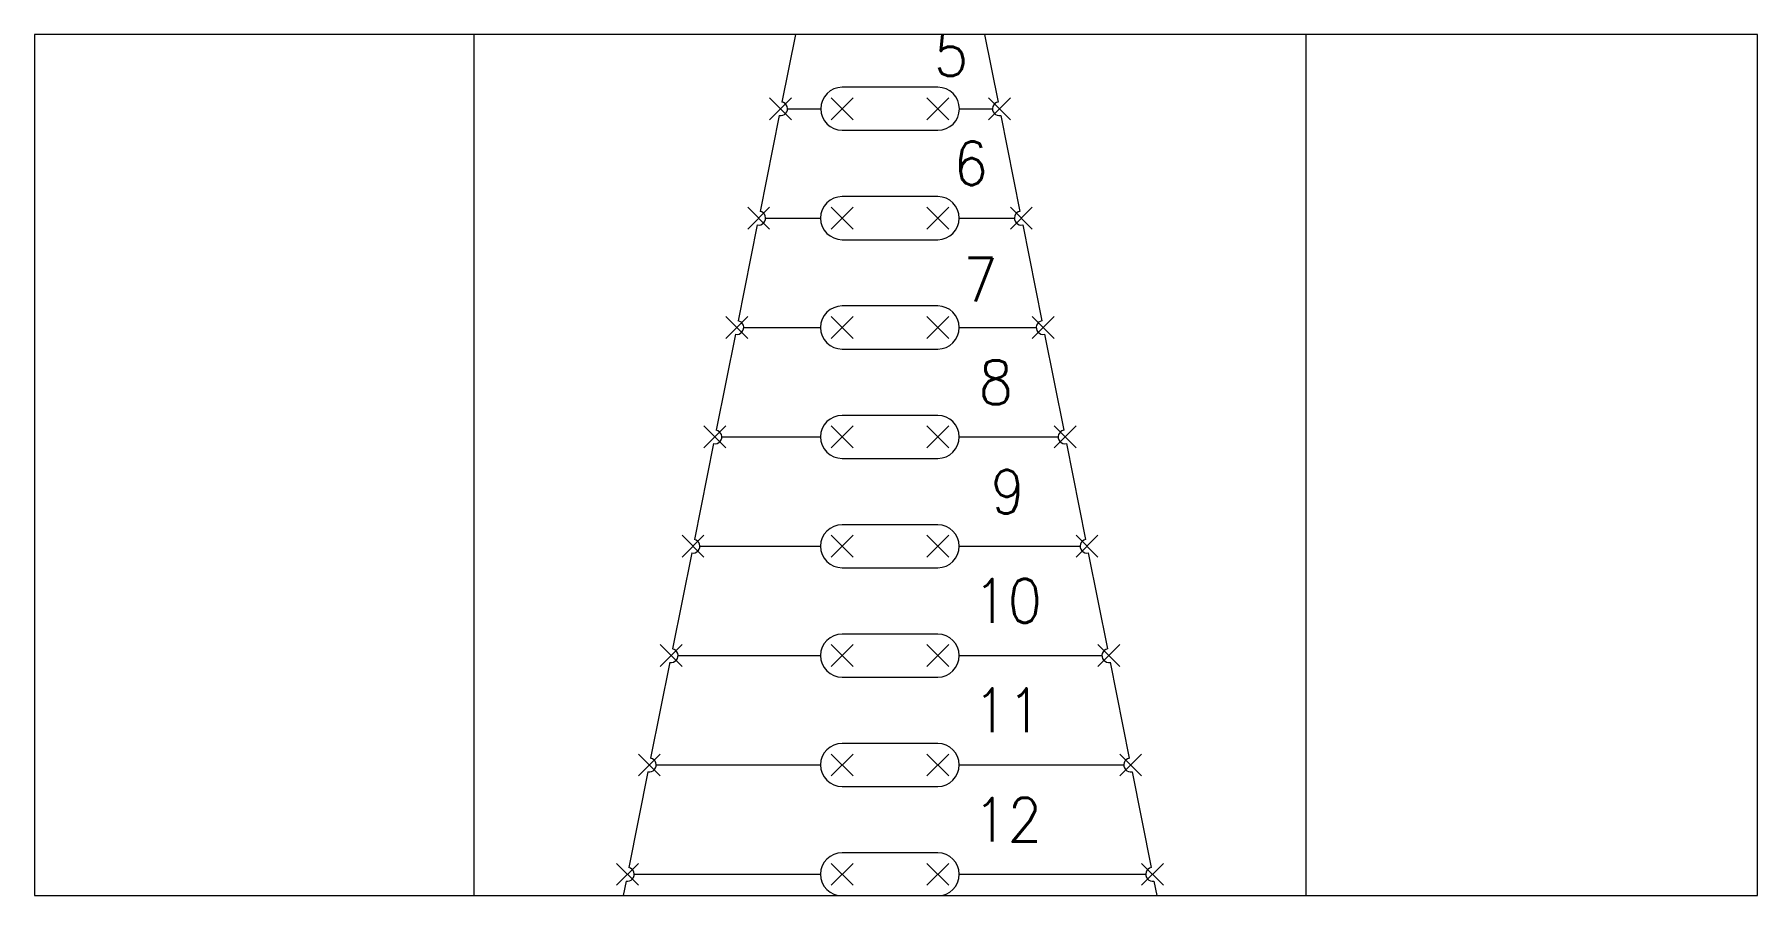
# Paper-space layout 'Layout1' of a CAD drawing. Header units: millimetres. Extents: x 9 to 109, y 90 to 140.
# The model-space entities are those that its viewports show. They can reach past a viewport. Long polylines and large blocks are cut down to what shows.
import ezdxf

# ---------------------------------------------------------------- set-up
doc = ezdxf.new("R2010")
doc.units = ezdxf.units.MM
for name, color, linetype, lineweight, true_color in [('0.Blocks', 18, 'Continuous', 0, 0x000000), ('00.Viewports', 18, 'Continuous', 25, 0x000000), ('1.Aluminium', 18, 'Continuous', 13, 0x000000), ('2.Trace', 18, 'Continuous', 13, 0x000000), ('3.Label', 18, 'Continuous', 50, 0x000000)]:
    doc.layers.add(name, color=color, linetype=linetype, lineweight=lineweight, true_color=true_color)
doc.styles.add('textstyle3', font='')
doc.styles.get('textstyle3').set_extended_font_data('Standard', bold=True)

# ---------------------------------------------------------------- blocks, each defined once
blk = doc.blocks.new('cross_mark')
at = {"layer": '0.Blocks', "lineweight": 13}
for p, q in [((-0.635, 0.635), (0.635, -0.635)), ((-0.635, -0.635), (0.635, 0.635))]:
    blk.add_line(p, q, dxfattribs=at)

msp = doc.modelspace()

# ---------------------------------------------------------------- linework, layer by layer
at = {"layer": '1.Aluminium'}
for p, q in [((28.97, 85.81), (27.86, 80.24)), ((39.29, 85.81), (40.4, 80.24)), ((36.91, 81.1), (31.36, 81.1)), ((27.7, 79.46), (26.59, 73.89)), ((28.18, 79.85), (30.11, 79.85)), ((38.16, 79.85), (40.09, 79.85)), ((40.56, 79.46), (41.67, 73.89)), ((31.36, 78.6), (36.91, 78.6)), ((36.9, 74.75), (31.35, 74.75)), ((26.43, 73.11), (25.32, 67.54)), ((26.91, 73.5), (30.1, 73.5)), ((38.15, 73.5), (41.35, 73.5)), ((41.83, 73.11), (42.94, 67.54)), ((31.35, 72.25), (36.9, 72.25)), ((36.9, 68.4), (31.35, 68.4)), ((25.64, 67.15), (30.1, 67.15)), ((38.15, 67.15), (42.62, 67.15)), ((25.16, 66.76), (24.05, 61.19)), ((43.1, 66.76), (44.21, 61.19)), ((31.35, 65.9), (36.9, 65.9)), ((36.9, 62.05), (31.35, 62.05)), ((23.89, 60.41), (22.78, 54.84)), ((24.37, 60.8), (30.1, 60.8)), ((38.15, 60.8), (43.89, 60.8)), ((44.37, 60.41), (45.48, 54.84)), ((31.35, 59.55), (36.9, 59.55)), ((36.9, 55.7), (31.35, 55.7)), ((22.62, 54.06), (21.51, 48.49)), ((23.1, 54.45), (30.1, 54.45)), ((38.15, 54.45), (45.16, 54.45)), ((45.64, 54.06), (46.75, 48.49)), ((31.35, 53.2), (36.9, 53.2)), ((36.9, 49.35), (31.35, 49.35)), ((21.83, 48.1), (30.1, 48.1)), ((38.15, 48.1), (46.43, 48.1)), ((21.35, 47.71), (20.24, 42.14)), ((46.91, 47.71), (48.02, 42.14)), ((31.35, 46.85), (36.9, 46.85)), ((36.9, 43), (31.35, 43)), ((20.08, 41.36), (18.97, 35.79)), ((20.56, 41.75), (30.1, 41.75)), ((38.15, 41.75), (47.7, 41.75)), ((48.18, 41.36), (49.29, 35.79)), ((31.35, 40.5), (36.9, 40.5)), ((36.9, 36.65), (31.35, 36.65)), ((18.81, 35.01), (17.7, 29.44)), ((19.29, 35.4), (30.1, 35.4)), ((38.15, 35.4), (48.97, 35.4)), ((49.45, 35.01), (50.56, 29.44)), ((31.35, 34.15), (36.9, 34.15))]:
    msp.add_line(p, q, dxfattribs=at)
for centre, radius, start, end in [((31.36, 79.85), 1.25, 90, 270), ((36.91, 79.85), 1.25, 270, 90), ((27.78, 79.85), 0.4, 258.6901, 78.6901), ((40.48, 79.85), 0.4, 101.3099, 281.3099), ((31.35, 73.5), 1.25, 90, 270), ((36.9, 73.5), 1.25, 270, 90), ((26.51, 73.5), 0.4, 258.6901, 78.6901), ((41.75, 73.5), 0.4, 101.3099, 281.3099), ((31.35, 67.15), 1.25, 90, 270), ((36.9, 67.15), 1.25, 270, 90), ((25.24, 67.15), 0.4, 258.6901, 78.6901), ((43.02, 67.15), 0.4, 101.3099, 281.3099), ((31.35, 60.8), 1.25, 90, 270), ((36.9, 60.8), 1.25, 270, 90), ((23.97, 60.8), 0.4, 258.6901, 78.6901), ((44.29, 60.8), 0.4, 101.3099, 281.3099), ((31.35, 54.45), 1.25, 90, 270), ((36.9, 54.45), 1.25, 270, 90), ((22.7, 54.45), 0.4, 258.6901, 78.6901), ((45.56, 54.45), 0.4, 101.3099, 281.3099), ((31.35, 48.1), 1.25, 90, 270), ((36.9, 48.1), 1.25, 270, 90), ((21.43, 48.1), 0.4, 258.6901, 78.6901), ((46.83, 48.1), 0.4, 101.3099, 281.3099), ((31.35, 41.75), 1.25, 90, 270), ((36.9, 41.75), 1.25, 270, 90), ((20.16, 41.75), 0.4, 258.6901, 78.6901), ((48.1, 41.75), 0.4, 101.3099, 281.3099), ((31.35, 35.4), 1.25, 90, 270), ((36.9, 35.4), 1.25, 270, 90), ((18.89, 35.4), 0.4, 258.6901, 78.6901), ((49.37, 35.4), 0.4, 101.3099, 281.3099)]:
    msp.add_arc(centre, radius, start, end, dxfattribs=at)
at = {"layer": '2.Trace'}
msp.add_lwpolyline([(10, 10), (10, 108.42), (58.26, 108.42), (58.26, 10), (10, 10)], dxfattribs=at)

# ---------------------------------------------------------------- block references
for p in [(27.78, 79.85), (31.36, 79.85), (36.91, 79.85), (40.48, 79.85), (26.51, 73.5), (31.36, 73.5), (36.91, 73.5), (41.75, 73.5), (25.24, 67.15), (31.36, 67.15), (36.91, 67.15), (43.02, 67.15), (23.97, 60.8), (31.36, 60.8), (36.91, 60.8), (44.29, 60.8), (22.7, 54.45), (31.36, 54.45), (36.91, 54.45), (45.56, 54.45), (21.43, 48.1), (31.36, 48.1), (36.91, 48.1), (46.83, 48.1), (20.16, 41.75), (31.36, 41.75), (36.91, 41.75), (48.1, 41.75), (18.89, 35.4), (31.36, 35.4), (36.91, 35.4), (49.37, 35.4)]:
    msp.add_blockref('cross_mark', p, dxfattribs=at)

# ---------------------------------------------------------------- texts
at = {"layer": '3.Label', "char_height": 2.54, "attachment_point": 5, "style": 'textstyle3'}
for s, insert in [('5', (37.68, 83.03)), ('6', (38.82, 76.68)), ('7', (39.39, 69.93)), ('8', (40.27, 63.97)), ('9', (40.96, 57.62)), ('10', (40.96, 51.28)), ('11', (40.96, 44.92)), ('12', (40.96, 38.57))]:
    msp.add_mtext(s, dxfattribs=dict(at, insert=insert))

psp = doc.layouts.get("Layout1")

# ---------------------------------------------------------------- viewports
at = {"layer": '00.Viewports'}
psp.add_viewport(center=(59.01, 115.42), size=(100, 50), view_center_point=(34.48, 59.17), view_height=50, dxfattribs=at)

doc.saveas('drawing.dxf')
